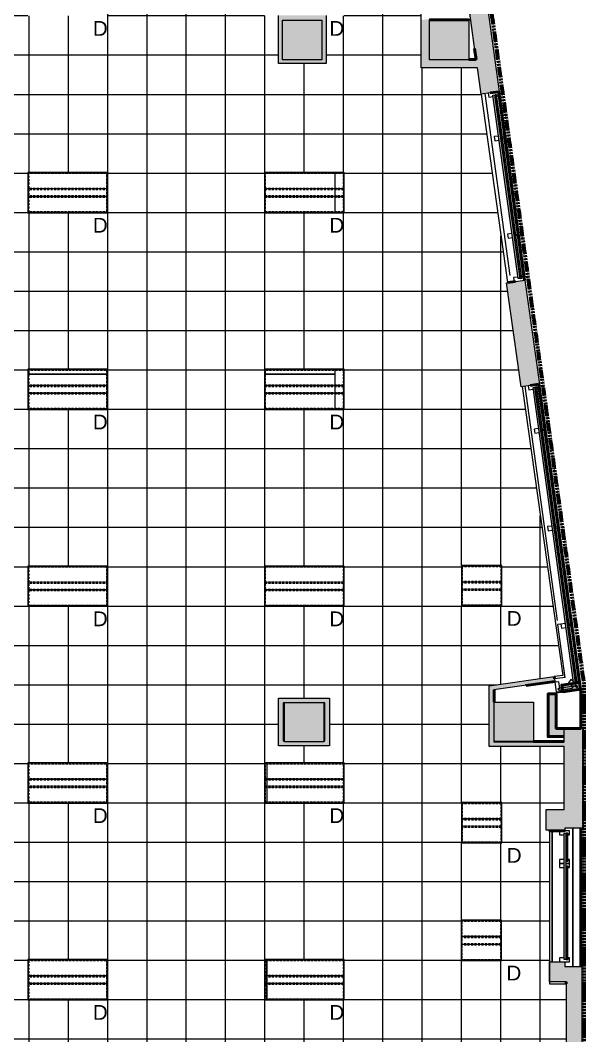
# Model space of a CAD drawing. Header units: inches. Extents: x 842 to 2180, y -10 to 1751.
# Drawn here: x 1836 to 2180, y 340 to 959 of the extents above; entities that cross this region are included whole.
import ezdxf

# ---------------------------------------------------------------- set-up
doc = ezdxf.new("R2010")
doc.units = ezdxf.units.IN
doc.header["$MEASUREMENT"] = 0
doc.linetypes.add('Demolished', pattern=[0.1875, 0.125, -0.0625])
doc.linetypes.add('IMPORT-Orbis_BB$0$TI_Grid_E957150$0$PROPERTY _2_', pattern=[1.546875, 1.3125, -0.046875, 0.046875, -0.046875, 0.046875, -0.046875])
for name, color, linetype, lineweight in [('A-CLNG', 13, 'Demolished', 9), ('A-CLNG-PATT', 13, 'Demolished', 9), ('A-GLAZ-CURT', 52, 'Continuous', 13), ('A-WALL-PATT', 111, 'Continuous', 13), ('E-LITE-EQPM', 33, 'Demolished', 9), ('E-LITE-EQPM-IDEN', 33, 'Continuous', 9), ('I-WALL', 2, 'Continuous', 13), ('Orbis - Background_dwg', 8, 'Continuous', 9), ('Orbis_BB$0$A-Flor-Spcl', 7, 'Continuous', 9), ('Orbis_BB$0$A-Glaz-Assm', 250, 'Continuous', 20), ('Orbis_BB$0$A-Glaz-Assm-Blow', 10, 'Continuous', 13), ('Orbis_BB$0$A-Glaz-Assm-Glaz', 250, 'Continuous', 20), ('Orbis_BB$0$A-Wall-Exst', 7, 'Continuous', 9), ('Orbis_BB$0$TI_ARCH-02_E957150$0$A-Wall-Blow', 130, 'Continuous', 30), ('Orbis_BB$0$TI_Grid_E957150$0$C-Prop', 170, 'IMPORT-Orbis_BB$0$TI_Grid_E957150$0$PROPERTY _2_', 70), ('Orbis_BB$0$TI_Grid_E957150$0$S-02-COLS-CONC', 50, 'Continuous', 50), ('Orbis_BB$0$TI_Grid_E957150$0$S-02-COLS-CONC-PATT', 250, 'Continuous', 20), ('Orbis_BB$0$TI_Grid_E957150$0$S-03-COLS-CONC-PATT', 250, 'Continuous', 20), ('Orbis_BB$0$TI_Grid_E957150$0$S-04-COLS-CONC', 50, 'Continuous', 50), ('Orbis_BB$0$TI_Grid_E957150$0$S-04-COLS-CONC-PATT', 250, 'Continuous', 20), ('Orbis_BB$0$TI_Grid_E957150$0$S-05-COLS-CONC', 50, 'Continuous', 50), ('Orbis_BB$0$TI_Grid_E957150$0$S-05-COLS-CONC-PATT', 250, 'Continuous', 20), ('Orbis_BB$0$TI_Grid_E957150$0$S-06-COLS-CONC', 50, 'Continuous', 50), ('Orbis_BB$0$TI_Grid_E957150$0$S-06-COLS-CONC-PATT', 250, 'Continuous', 20), ('Orbis_BB$0$TI_Grid_E957150$0$S-07-COLS-CONC', 50, 'Continuous', 50), ('Orbis_BB$0$TI_Grid_E957150$0$S-07-COLS-CONC-PATT', 250, 'Continuous', 20), ('Orbis_BB$0$TI_Grid_E957150$0$S-08-COLS-CONC', 50, 'Continuous', 50), ('Orbis_BB$0$TI_Grid_E957150$0$S-08-COLS-CONC-PATT', 250, 'Continuous', 20), ('Orbis_BB$0$TI_Grid_E957150$0$S-09-COLS-CONC', 50, 'Continuous', 50), ('Orbis_BB$0$TI_Grid_E957150$0$S-09-COLS-CONC-PATT', 250, 'Continuous', 20), ('Orbis_BB$0$TI_Grid_E957150$0$S-11-COLS-CONC', 50, 'Continuous', 50), ('Orbis_BB$0$TI_Grid_E957150$0$S-11-COLS-CONC-PATT', 250, 'Continuous', 20), ('Orbis_BB$0$TI_Grid_E957150$0$S-12-COLS-CONC', 50, 'Continuous', 50), ('Orbis_BB$0$TI_Grid_E957150$0$S-12-COLS-CONC-PATT', 250, 'Continuous', 20), ('Orbis_BB$0$TI_Grid_E957150$0$S-P1-COLS-CONC', 50, 'Continuous', 50), ('Orbis_BB$0$TI_Grid_E957150$0$S-P1-COLS-CONC-PATT', 250, 'Continuous', 20), ('Orbis_BB$0$TI_Grid_E957150$0$S-P2-WALL-CONC', 50, 'Continuous', 50), ('Orbis_BB$0$TI_Grid_E957150$0$S-P4-COLS-CONC', 50, 'Continuous', 50), ('Orbis_BB$0$TI_Grid_E957150$0$S-P4-COLS-CONC-PATT', 250, 'Continuous', 20), ('Orbis_Furn$0$A-Furn', 7, 'Continuous', 9), ('S-COLS', 52, 'Continuous', 13)]:
    doc.layers.add(name, color=color, linetype=linetype, lineweight=lineweight)
doc.styles.add('Arial', font='arial.ttf', dxfattribs={"height": 9})

# ---------------------------------------------------------------- blocks, each defined once
blk = doc.blocks.new('Concrete-Rectangular-Column - 24 x 24-6914337-Level XX  RCP DEMO')
at = {"layer": 'S-COLS', "lineweight": 9}
blk.add_hatch(color=7, dxfattribs=at).paths.add_polyline_path([(-12, -12), (12, -12), (12, 12), (-12, 12)], flags=0)
at = {"layer": 'S-COLS', "color": 8, "lineweight": 20}
for p, q in [((-12, 12), (12, 12)), ((-12, -12), (-12, 12)), ((12, 12), (12, -12)), ((12, -12), (-12, -12))]:
    blk.add_line(p, q, dxfattribs=at)
blk = doc.blocks.new('System Panel - Glazed-7329273-Level XX  RCP DEMO')
at = {"layer": 'A-GLAZ-CURT', "lineweight": 9}
blk.add_hatch(color=7, dxfattribs=at).paths.add_polyline_path([(56.5, -1.75), (56.5, -0.75), (-56.5, -0.75), (-56.5, -1.75), (16.64, -1.75)], flags=0)
at = {"layer": 'A-GLAZ-CURT', "color": 8, "lineweight": 20}
for p, q in [((-56.5, -1.75), (-56.5, -0.75)), ((-56.5, -0.75), (56.5, -0.75)), ((56.5, -1.75), (-56.5, -1.75)), ((56.5, -0.75), (56.5, -1.75))]:
    blk.add_line(p, q, dxfattribs=at)
blk = doc.blocks.new('System Panel - Glazed-7329274-Level XX  RCP DEMO')
at = {"layer": 'A-GLAZ-CURT', "lineweight": 9}
blk.add_hatch(color=7, dxfattribs=at).paths.add_polyline_path([(90.81, -1.75), (90.81, -0.75), (-90.81, -0.75), (-90.81, -1.75), (57.1, -1.75)], flags=0)
at = {"layer": 'A-GLAZ-CURT', "color": 8, "lineweight": 20}
for p, q in [((-90.81, -1.75), (-90.81, -0.75)), ((-90.81, -0.75), (90.81, -0.75)), ((90.81, -1.75), (-90.81, -1.75)), ((90.81, -0.75), (90.81, -1.75))]:
    blk.add_line(p, q, dxfattribs=at)
blk = doc.blocks.new('System Panel - Glazed-7329275-Level XX  RCP DEMO')
at = {"layer": 'A-GLAZ-CURT', "lineweight": 9}
blk.add_hatch(color=7, dxfattribs=at).paths.add_polyline_path([(38.5, -0.75), (-38.5, -0.75), (-38.5, -1.75), (38.5, -1.75)], flags=0)
at = {"layer": 'A-GLAZ-CURT', "color": 8, "lineweight": 20}
for p, q in [((-38.5, -1.75), (-38.5, -0.75)), ((-38.5, -0.75), (38.5, -0.75)), ((38.5, -1.75), (-38.5, -1.75)), ((38.5, -0.75), (38.5, -1.75))]:
    blk.add_line(p, q, dxfattribs=at)
blk = doc.blocks.new('L-Recessed-Axis-Plano - 2 X 4-4550867-Level XX  RCP DEMO')
at = {"layer": 'E-LITE-EQPM', "color": 7}
for p, q in [((23.91, 11.87), (-23.91, 11.87)), ((-23.91, 11.87), (-23.91, -11.88)), ((-23.87, -11.56), (-23.87, 11.56)), ((-23.87, 11.56), (23.88, 11.56)), ((23.88, 11.56), (23.88, -11.56)), ((23.91, -11.88), (23.91, 11.87)), ((-23.87, 2.74), (23.88, 2.74)), ((23.88, 2.51), (-23.87, 2.51)), ((-23.87, 2.3), (23.88, 2.3)), ((-23.87, 2.2), (23.88, 2.2)), ((-23.87, 1.83), (23.88, 1.83)), ((-23.87, -1.83), (23.88, -1.83)), ((-23.87, -2.2), (23.88, -2.2)), ((-23.87, -2.3), (23.88, -2.3)), ((-23.87, -2.51), (23.88, -2.51)), ((-23.87, -2.74), (23.88, -2.74)), ((-23.91, -11.88), (23.91, -11.88)), ((23.88, -11.56), (-23.87, -11.56))]:
    blk.add_line(p, q, dxfattribs=at)
blk = doc.blocks.new('L-Recessed-Axis-Plano - 2 X 2-V2-Level XX  RCP DEMO')
at = {"layer": 'E-LITE-EQPM', "color": 7}
for p, q in [((11.91, 11.87), (-11.91, 11.87)), ((-11.91, 11.87), (-11.91, -11.88)), ((-11.88, -11.56), (-11.88, 11.56)), ((-11.88, 11.56), (11.87, 11.56)), ((11.87, 11.56), (11.87, -11.56)), ((11.91, -11.88), (11.91, 11.87)), ((-11.88, 2.74), (11.87, 2.74)), ((11.87, 2.51), (-11.88, 2.51)), ((-11.88, 2.3), (11.87, 2.3)), ((-11.88, 2.2), (11.87, 2.2)), ((-11.88, 1.83), (11.87, 1.83)), ((-11.88, -1.83), (11.87, -1.83)), ((-11.88, -2.2), (11.87, -2.2)), ((-11.88, -2.3), (11.87, -2.3)), ((-11.88, -2.51), (11.87, -2.51)), ((-11.88, -2.74), (11.87, -2.74)), ((-11.91, -11.88), (11.91, -11.88)), ((11.87, -11.56), (-11.88, -11.56))]:
    blk.add_line(p, q, dxfattribs=at)
blk = doc.blocks.new('Orbis - Background_dwg__U32-7347713-Level XX  RCP DEMO')
at = {"layer": 'Orbis_BB$0$TI_Grid_E957150$0$S-12-COLS-CONC-PATT', "lineweight": 50}
blk.add_hatch(color=50, dxfattribs=at).paths.add_polyline_path([(12794.27, 1764.71), (12818.16, 1764.71), (12818.16, 1764.91), (12794.27, 1764.89)], flags=0)
at = {"layer": 'Orbis_BB$0$TI_Grid_E957150$0$S-12-COLS-CONC', "flags": 128}
blk.add_lwpolyline([(12794.27, 1764.91), (12818.16, 1764.91), (12818.16, 1764.71)], dxfattribs=at)
blk = doc.blocks.new('Orbis - Background_dwg__U47-7347728-Level XX  RCP DEMO')
at = {"layer": 'Orbis_BB$0$TI_Grid_E957150$0$S-12-COLS-CONC-PATT', "lineweight": 50}
blk.add_hatch(color=50, dxfattribs=at).paths.add_polyline_path([(12704.97, 1325.28), (12705.76, 1325.28), (12705.76, 1348.47), (12704.97, 1348.47), (12704.97, 1338.9)], flags=0)
blk = doc.blocks.new('Orbis - Background_dwg_Orbis_BB-7347761-Level XX  RCP DEMO')
at = {"layer": 'Orbis_BB$0$A-Wall-Exst'}
h = blk.add_hatch(color=256, dxfattribs=at)
h.paths.add_polyline_path([(12822.75, 1740.71), (12822.78, 1740.71), (12822.75, 1740.75)], flags=0)
h.paths.add_polyline_path([(12801.21, 1897.99), (12801.3, 1898), (12797.38, 1925.91), (12799.29, 1911.94)], flags=0)
h.paths.add_polyline_path([(12787.64, 2077.81), (12787.68, 2077.81), (12768.66, 2216.41), (12711.66, 2216.41), (12711.66, 2215.91), (12768.73, 2215.91), (12787.59, 2078.19)], flags=0)
h.paths.add_polyline_path([(12354, 2096.91), (12372.66, 2096.91), (12372.66, 2097.29), (12337.6, 2097.29), (12337.6, 2096.91), (12347.7, 2096.91)], flags=0)
h.paths.add_polyline_path([(12371.86, 2102.54), (12372.66, 2102.54), (12372.66, 2128.91), (12356.66, 2128.91), (12356.66, 2188.41), (12356.54, 2188.41), (12356.54, 2127.21), (12371.6, 2127.21), (12371.6, 2103.21), (12368.66, 2103.21), (12368.66, 2102.54), (12371.6, 2102.54)], flags=0)
h.paths.add_polyline_path([(12352.66, 2127.21), (12352.79, 2127.21), (12352.79, 2191.85), (12352.66, 2191.85), (12352.66, 2169.47)], flags=0)
h.paths.add_polyline_path([(12001.74, 2189.41), (12001.74, 2189.41), (12001.66, 2189.41)], flags=0)
h.paths.add_polyline_path([(12376.58, 2192.16), (12380.79, 2192.16), (12380.79, 2204.66), (12380.66, 2204.66), (12380.66, 2192.41), (12368.66, 2192.41), (12368.66, 2192.16), (12372.83, 2192.16)], flags=0)
h.paths.add_polyline_path([(12687.66, 2193.29), (12687.66, 2193.41), (12663.66, 2193.41), (12663.66, 2204.66), (12663.54, 2204.66), (12663.54, 2193.29), (12666.66, 2193.29)], flags=0)
h.paths.add_polyline_path([(12711.79, 2193.29), (12711.79, 2204.66), (12711.66, 2204.64), (12711.66, 2193.29)], flags=0)
h.paths.add_polyline_path([(11972.54, 2193.29), (11984.66, 2193.29), (11984.66, 2193.41), (11972.66, 2193.41), (11972.66, 2204.79), (11972.54, 2204.79), (11972.54, 2193.75)], flags=0)
h.paths.add_polyline_path([(11648.79, 2223.92), (11648.79, 2224.29), (11640.58, 2224.29), (11640.58, 2223.92)], flags=0)
h.paths.add_polyline_path([(11636.66, 2223.92), (11636.83, 2223.92), (11636.83, 2224.29), (11636.66, 2224.29)], flags=0)
h.paths.add_polyline_path([(11640.58, 2235.54), (11640.66, 2235.54), (11640.66, 2242.91), (11624.66, 2242.91), (11624.66, 2244.31), (11622.05, 2244.31), (11622.05, 2274.31), (11624.66, 2274.31), (11624.66, 2274.91), (11640.66, 2274.91), (11640.66, 2284.42), (11636.66, 2284.42), (11636.66, 2278.91), (11620.66, 2278.91), (11620.66, 2238.91), (11636.66, 2238.91), (11636.66, 2235.54), (11636.83, 2235.54), (11636.84, 2239.09), (11640.58, 2239.09)], flags=0)
h = blk.add_hatch(color=256, dxfattribs=at)
h.paths.add_polyline_path([(12876.54, 1270.54), (12876.66, 1270.54), (12876.66, 1270.83), (12867.66, 1270.83), (12867.66, 1270.54)], flags=0)
h.paths.add_polyline_path([(12833.66, 1324.84), (12876.54, 1324.84), (12876.54, 1324.91), (12833.66, 1324.91), (12833.66, 1356.45), (12833.58, 1356.44), (12833.59, 1324.84)], flags=0)
h.paths.add_polyline_path([(12866.66, 1327.91), (12876.54, 1327.91), (12876.54, 1332.83), (12886.66, 1332.83), (12886.66, 1332.91), (12871.66, 1332.91), (12871.66, 1353.98), (12866.66, 1353.98), (12866.66, 1338.9)], flags=0)
h.paths.add_polyline_path([(12875.54, 1355.32), (12886.44, 1356.81), (12885.88, 1360.89), (12874.98, 1359.4), (12875.05, 1358.94)], flags=0)
h.paths.add_polyline_path([(12852.98, 1359.17), (12870.71, 1361.62), (12870.7, 1361.66), (12857.45, 1359.8)], flags=0)
h = blk.add_hatch(color=256, dxfattribs=at)
h.paths.add_polyline_path([(12705.24, 1325.28), (12705.76, 1325.28), (12705.76, 1348.47), (12704.97, 1348.47), (12704.97, 1325.28)], flags=0)
h.paths.add_polyline_path([(12729.76, 1325.28), (12730.35, 1325.28), (12730.35, 1348.47), (12729.76, 1348.47), (12729.76, 1325.87)], flags=0)
h = blk.add_hatch(color=256, dxfattribs=at)
h.paths.add_polyline_path([(12831.79, 1027.91), (12851.41, 1027.91), (12851.41, 1028.04), (12831.79, 1028.04)], flags=0)
h.paths.add_polyline_path([(12852.41, 1027.91), (12853.66, 1027.91), (12853.66, 1028.04), (12852.41, 1028.04)], flags=0)
h.paths.add_polyline_path([(12835.54, 1031.79), (12846.54, 1031.79), (12846.54, 1031.91), (12835.66, 1031.91), (12835.66, 1098.91), (12835.54, 1098.91), (12835.54, 1031.79)], flags=0)
h.paths.add_polyline_path([(12886.66, 1075.91), (12886.66, 1087.97), (12853.79, 1087.97), (12853.79, 1087.91), (12868.66, 1087.91), (12868.66, 1075.91)], flags=0)
h.paths.add_polyline_path([(12853.79, 1092.85), (12877.89, 1092.85), (12877.89, 1092.91), (12846.66, 1092.91), (12846.66, 1092.85), (12846.94, 1092.85)], flags=0)
h.paths.add_polyline_path([(12877.75, 1177.28), (12877.89, 1177.28), (12877.89, 1178.41), (12877.66, 1178.41), (12877.66, 1177.28)], flags=0)
at = {"layer": 'Orbis_BB$0$TI_Grid_E957150$0$S-02-COLS-CONC-PATT', "lineweight": 9}
for points in [[(12794.27, 1764.71), (12818.16, 1764.71), (12818.16, 1764.91), (12794.27, 1764.89)], [(12704.97, 1325.28), (12705.76, 1325.28), (12705.76, 1348.47), (12704.97, 1348.47), (12704.97, 1338.9)]]:
    blk.add_hatch(color=7, dxfattribs=at).paths.add_polyline_path(points, flags=0)
at = {"layer": 'Orbis_BB$0$TI_Grid_E957150$0$S-03-COLS-CONC-PATT', "lineweight": 9}
for points in [[(12794.27, 1764.71), (12818.16, 1764.71), (12818.16, 1764.91), (12794.27, 1764.89)], [(12704.97, 1325.28), (12705.76, 1325.28), (12705.76, 1348.47), (12704.97, 1348.47), (12704.97, 1338.9)]]:
    blk.add_hatch(color=7, dxfattribs=at).paths.add_polyline_path(points, flags=0)
at = {"layer": 'Orbis_BB$0$TI_Grid_E957150$0$S-04-COLS-CONC-PATT', "lineweight": 9}
for points in [[(12794.27, 1764.71), (12818.16, 1764.71), (12818.16, 1764.91), (12794.27, 1764.89)], [(12704.97, 1325.28), (12705.76, 1325.28), (12705.76, 1348.47), (12704.97, 1348.47), (12704.97, 1338.9)]]:
    blk.add_hatch(color=7, dxfattribs=at).paths.add_polyline_path(points, flags=0)
at = {"layer": 'Orbis_BB$0$TI_Grid_E957150$0$S-05-COLS-CONC-PATT', "lineweight": 9}
for points in [[(12794.27, 1764.71), (12818.16, 1764.71), (12818.16, 1764.91), (12794.27, 1764.89)], [(12704.97, 1325.28), (12705.76, 1325.28), (12705.76, 1348.47), (12704.97, 1348.47), (12704.97, 1338.9)]]:
    blk.add_hatch(color=7, dxfattribs=at).paths.add_polyline_path(points, flags=0)
at = {"layer": 'Orbis_BB$0$TI_Grid_E957150$0$S-06-COLS-CONC-PATT', "lineweight": 9}
for points in [[(12794.27, 1764.71), (12818.16, 1764.71), (12818.16, 1764.91), (12794.27, 1764.89)], [(12704.97, 1325.28), (12705.76, 1325.28), (12705.76, 1348.47), (12704.97, 1348.47), (12704.97, 1338.9)]]:
    blk.add_hatch(color=7, dxfattribs=at).paths.add_polyline_path(points, flags=0)
at = {"layer": 'Orbis_BB$0$TI_Grid_E957150$0$S-07-COLS-CONC-PATT', "lineweight": 9}
for points in [[(12794.27, 1764.71), (12818.16, 1764.71), (12818.16, 1764.91), (12794.27, 1764.89)], [(12704.97, 1325.28), (12705.76, 1325.28), (12705.76, 1348.47), (12704.97, 1348.47), (12704.97, 1338.9)]]:
    blk.add_hatch(color=7, dxfattribs=at).paths.add_polyline_path(points, flags=0)
at = {"layer": 'Orbis_BB$0$TI_Grid_E957150$0$S-08-COLS-CONC-PATT', "lineweight": 9}
for points in [[(12794.27, 1764.71), (12818.16, 1764.71), (12818.16, 1764.91), (12794.27, 1764.89)], [(12704.97, 1325.28), (12705.76, 1325.28), (12705.76, 1348.47), (12704.97, 1348.47), (12704.97, 1338.9)]]:
    blk.add_hatch(color=7, dxfattribs=at).paths.add_polyline_path(points, flags=0)
at = {"layer": 'Orbis_BB$0$TI_Grid_E957150$0$S-09-COLS-CONC-PATT', "lineweight": 9}
for points in [[(12794.27, 1764.71), (12818.16, 1764.71), (12818.16, 1764.91), (12794.27, 1764.89)], [(12704.97, 1325.28), (12705.76, 1325.28), (12705.76, 1348.47), (12704.97, 1348.47), (12704.97, 1338.9)]]:
    blk.add_hatch(color=7, dxfattribs=at).paths.add_polyline_path(points, flags=0)
at = {"layer": 'Orbis_BB$0$TI_Grid_E957150$0$S-11-COLS-CONC-PATT', "lineweight": 9}
for points in [[(12794.27, 1764.71), (12818.16, 1764.71), (12818.16, 1764.91), (12794.27, 1764.89)], [(12704.97, 1325.28), (12705.76, 1325.28), (12705.76, 1348.47), (12704.97, 1348.47), (12704.97, 1338.9)]]:
    blk.add_hatch(color=7, dxfattribs=at).paths.add_polyline_path(points, flags=0)
at = {"layer": 'Orbis_BB$0$TI_Grid_E957150$0$S-P1-COLS-CONC-PATT', "lineweight": 9}
for points in [[(12794.27, 1764.71), (12818.16, 1764.71), (12818.16, 1764.91), (12794.27, 1764.89)], [(12704.97, 1325.28), (12705.76, 1325.28), (12705.76, 1348.47), (12704.97, 1348.47), (12704.97, 1338.9)]]:
    blk.add_hatch(color=7, dxfattribs=at).paths.add_polyline_path(points, flags=0)
at = {"layer": 'Orbis_BB$0$TI_Grid_E957150$0$S-P4-COLS-CONC-PATT', "lineweight": 9}
for points in [[(12794.27, 1764.71), (12818.16, 1764.71), (12818.16, 1764.91), (12794.27, 1764.89)], [(12794.27, 1764.71), (12818.16, 1764.71), (12818.16, 1764.91), (12794.27, 1764.89)], [(12704.97, 1325.28), (12705.76, 1325.28), (12705.76, 1348.47), (12704.97, 1348.47), (12704.97, 1338.9)]]:
    blk.add_hatch(color=7, dxfattribs=at).paths.add_polyline_path(points, flags=0)
at = {"layer": 'Orbis_BB$0$A-Flor-Spcl', "flags": 128}
blk.add_lwpolyline([(12730.35, 1332.16), (12730.16, 1332.16), (12730.16, 1341.66), (12730.35, 1341.66)], dxfattribs=at)
at = {"layer": 'Orbis_BB$0$A-Glaz-Assm'}
for p, q in [((12836.45, 1694.13), (12833.72, 1693.76)), ((12844.59, 1634.69), (12841.87, 1634.32)), ((12845.84, 1605.34), (12846.83, 1605.47)), ((12860.88, 1515.8), (12858.15, 1515.43)), ((12869.02, 1456.35), (12866.3, 1455.98)), ((12877.16, 1396.91), (12874.44, 1396.54)), ((12874.78, 1394.06), (12877.5, 1394.43)), ((12881.99, 1361.64), (12880.55, 1362.73)), ((12873.66, 1250.54), (12876.41, 1250.54)), ((12876.41, 1250.54), (12873.66, 1250.54))]:
    blk.add_line(p, q, dxfattribs=at)
at = {"layer": 'Orbis_BB$0$A-Glaz-Assm', "flags": 128}
for points in [[(12830.09, 1720.26), (12830.43, 1717.79), (12833.16, 1718.16)], [(12834.15, 1718.29), (12834.4, 1718.33), (12834.26, 1719.32), (12835.25, 1719.45), (12835.39, 1718.46), (12836.38, 1718.6), (12836.04, 1721.08), (12831.2, 1720.41)], [(12833.72, 1693.76), (12834.06, 1691.28), (12836.79, 1691.66)], [(12837.78, 1691.79), (12838.03, 1691.83), (12837.89, 1692.82), (12839.87, 1693.09), (12839.8, 1693.58), (12837.82, 1693.31), (12837.69, 1694.3), (12837.44, 1694.27)], [(12845.92, 1632.35), (12846.17, 1632.38), (12846.03, 1633.37), (12848.02, 1633.64), (12847.95, 1634.14), (12845.97, 1633.87), (12845.83, 1634.86), (12845.58, 1634.82)], [(12841.87, 1634.32), (12842.21, 1631.84), (12844.93, 1632.21)], [(12848.22, 1608.19), (12845.5, 1607.81), (12845.84, 1605.34)], [(12851.78, 1606.17), (12851.44, 1608.63), (12850.45, 1608.49), (12850.59, 1607.5), (12849.6, 1607.36), (12849.46, 1608.36), (12849.21, 1608.32)], [(12854.52, 1541.92), (12854.86, 1539.45), (12857.59, 1539.82)], [(12858.58, 1539.96), (12858.82, 1539.99), (12858.69, 1540.98), (12859.68, 1541.12), (12859.82, 1540.13), (12860.81, 1540.27), (12860.47, 1542.74), (12855.62, 1542.08)], [(12858.15, 1515.43), (12858.49, 1512.95), (12861.22, 1513.32)], [(12862.21, 1513.46), (12862.46, 1513.49), (12862.32, 1514.48), (12864.3, 1514.75), (12864.23, 1515.25), (12862.25, 1514.98), (12862.12, 1515.97), (12861.87, 1515.93)], [(12866.3, 1455.98), (12866.64, 1453.5), (12869.36, 1453.88)], [(12870.35, 1454.01), (12870.6, 1454.05), (12870.46, 1455.04), (12872.44, 1455.31), (12872.38, 1455.8), (12870.39, 1455.53), (12870.26, 1456.52), (12870.01, 1456.49)], [(12877.16, 1396.91), (12874.44, 1396.54), (12874.78, 1394.06)], [(12874.44, 1396.54), (12874.78, 1394.06), (12877.5, 1394.43)], [(12878.49, 1394.57), (12878.74, 1394.6), (12878.61, 1395.59), (12880.59, 1395.86), (12880.52, 1396.36), (12878.54, 1396.09), (12878.4, 1397.08), (12878.15, 1397.04)], [(12878.49, 1394.57), (12878.74, 1394.6), (12878.61, 1395.59), (12880.59, 1395.86), (12880.52, 1396.36), (12878.54, 1396.09), (12878.4, 1397.08), (12878.15, 1397.04)], [(12881.99, 1361.65), (12880.56, 1362.74), (12879.04, 1360.75)], [(12880.55, 1362.73), (12879.04, 1360.74), (12882.23, 1358.32), (12882.83, 1359.12), (12884.42, 1357.91), (12884.73, 1358.31), (12883.13, 1359.52), (12883.74, 1360.32), (12882.86, 1360.98)], [(12879.04, 1360.75), (12882.23, 1358.33), (12882.83, 1359.13), (12884.43, 1357.92), (12884.73, 1358.32), (12883.14, 1359.53), (12883.74, 1360.32), (12882.87, 1360.98)], [(12873.66, 1270.54), (12873.66, 1268.04), (12876.41, 1268.04)], [(12877.41, 1268.04), (12877.66, 1268.04), (12877.66, 1269.04), (12878.66, 1269.04), (12878.66, 1268.04), (12879.66, 1268.04), (12879.66, 1270.54), (12873.66, 1270.54)], [(12876.41, 1253.04), (12873.66, 1253.04), (12873.66, 1250.54), (12873.66, 1248.04), (12876.41, 1248.04)], [(12877.41, 1250.54), (12879.66, 1250.54), (12879.66, 1253.04), (12878.66, 1253.04), (12878.66, 1252.04), (12877.66, 1252.04), (12877.66, 1253.04), (12877.41, 1253.04)], [(12877.41, 1248.04), (12877.66, 1248.04), (12877.66, 1249.04), (12878.66, 1249.04), (12878.66, 1248.04), (12879.66, 1248.04), (12879.66, 1250.54), (12877.41, 1250.54)], [(12876.41, 1193.04), (12873.66, 1193.04), (12873.66, 1190.54)], [(12876.79, 1190.54), (12879.66, 1190.54), (12879.66, 1193.04), (12878.66, 1193.04), (12878.66, 1192.04), (12877.66, 1192.04), (12877.66, 1193.04), (12877.41, 1193.04)]]:
    blk.add_lwpolyline(points, dxfattribs=at)
blk.add_lwpolyline([(12870.78, 1361.1), (12871.59, 1355.16), (12874.07, 1355.5), (12873.94, 1356.49), (12872.94, 1356.35), (12872.81, 1357.34), (12873.8, 1357.48), (12873.26, 1361.44)], close=True, dxfattribs=at)
at = {"layer": 'Orbis_BB$0$A-Glaz-Assm-Blow'}
for p, q in [((12828.11, 1719.98), (12843.31, 1609.03)), ((12839.8, 1693.58), (12836.38, 1718.6)), ((12847.95, 1634.14), (12839.87, 1693.09)), ((12851.44, 1608.63), (12848.02, 1633.64)), ((12852.54, 1541.65), (12872.12, 1398.74)), ((12864.23, 1515.25), (12860.81, 1540.27)), ((12872.38, 1455.8), (12864.3, 1514.75)), ((12877.13, 1363.99), (12870.51, 1363.08)), ((12870.7, 1361.66), (12870.78, 1361.1)), ((12874.07, 1355.5), (12886.15, 1357.15))]:
    blk.add_line(p, q, dxfattribs=at)
at = {"layer": 'Orbis_BB$0$A-Glaz-Assm-Blow', "flags": 128}
for points in [[(12878.4, 1397.08), (12880.38, 1397.35), (12880.52, 1396.36), (12872.44, 1455.31)], [(12874.44, 1396.54), (12872.46, 1396.26), (12876.92, 1363.7)], [(12881.13, 1391.9), (12880.59, 1395.86), (12885.93, 1356.86)]]:
    blk.add_lwpolyline(points, dxfattribs=at)
at = {"layer": 'Orbis_BB$0$A-Glaz-Assm-Glaz', "flags": 128}
for points in [[(12834.26, 1719.32), (12837.82, 1693.31), (12838.81, 1693.45), (12835.25, 1719.45)], [(12837.89, 1692.82), (12845.97, 1633.87), (12846.96, 1634), (12838.88, 1692.95)], [(12846.03, 1633.37), (12849.6, 1607.36), (12850.59, 1607.5), (12847.02, 1633.51)], [(12858.69, 1540.98), (12862.25, 1514.98), (12863.24, 1515.11), (12859.68, 1541.12)], [(12862.32, 1514.48), (12870.39, 1455.53), (12871.39, 1455.67), (12863.31, 1514.62)], [(12870.46, 1455.04), (12878.54, 1396.09), (12879.53, 1396.22), (12871.45, 1455.17)], [(12878.61, 1395.59), (12883.34, 1361.05), (12884.33, 1361.18), (12879.6, 1395.73)], [(12881.42, 1358.52), (12872.81, 1357.34), (12872.94, 1356.35), (12881.55, 1357.53)], [(12877.66, 1269.04), (12877.66, 1252.04), (12878.66, 1252.04), (12878.66, 1269.04)], [(12877.66, 1249.04), (12877.66, 1192.04), (12878.66, 1192.04), (12878.66, 1249.04)]]:
    blk.add_lwpolyline(points, close=True, dxfattribs=at)
at = {"layer": 'Orbis_BB$0$A-Wall-Exst', "color": 50, "lineweight": 50}
for p, q in [((12821.81, 1747.57), (12822.75, 1740.71)), ((12822.75, 1740.91), (12818.27, 1740.91)), ((12831.2, 1720.41), (12836.53, 1721.14)), ((12846.83, 1605.47), (12841.88, 1604.79)), ((12855.62, 1542.08), (12860.96, 1542.81)), ((12870.51, 1363.08), (12870.31, 1364.51)), ((12833.66, 1348.91), (12833.66, 1356.46)), ((12876.54, 1324.91), (12857.66, 1324.91)), ((12877.66, 1178.41), (12877.66, 1177.28))]:
    blk.add_line(p, q, dxfattribs=at)
at = {"layer": 'Orbis_BB$0$A-Wall-Exst', "color": 50, "lineweight": 50, "flags": 128}
for points in [[(12852.98, 1359.17), (12870.71, 1361.6), (12870.7, 1361.66)], [(12871.66, 1353.98), (12866.66, 1353.98), (12866.66, 1327.91), (12876.54, 1327.91)], [(12886.66, 1332.83), (12886.66, 1332.91), (12871.66, 1332.91), (12871.66, 1353.98)], [(12867.66, 1270.83), (12867.66, 1270.54), (12876.66, 1270.54), (12876.66, 1270.83)]]:
    blk.add_lwpolyline(points, dxfattribs=at)
blk.add_lwpolyline([(12886.44, 1356.81), (12885.88, 1360.89), (12874.98, 1359.4), (12875.54, 1355.32)], close=True, dxfattribs=at)
at = {"layer": 'Orbis_BB$0$TI_ARCH-02_E957150$0$A-Wall-Blow'}
for p, q in [((12852.27, 1606.24), (12836.53, 1721.16)), ((12869.16, 1270.54), (12869.16, 1190.54)), ((12881.66, 1187.66), (12881.66, 1272.2)), ((12886.66, 1272.2), (12886.66, 1187.66))]:
    blk.add_line(p, q, dxfattribs=at)
at = {"layer": 'Orbis_BB$0$TI_ARCH-02_E957150$0$A-Wall-Blow', "flags": 128}
blk.add_lwpolyline([(12886.66, 1332.83), (12886.66, 1332.91), (12871.66, 1332.91), (12871.66, 1354.66), (12886.46, 1356.69), (12860.96, 1542.83)], dxfattribs=at)
at = {"layer": 'Orbis_BB$0$TI_Grid_E957150$0$C-Prop', "flags": 128}
blk.add_lwpolyline([(12850.26, 2047.16), (12794.32, 2047.16), (12793.88, 2046.62), (12888.38, 1360.4), (12888.38, 796.17), (11550.5, 796.17)], dxfattribs=at)
at = {"layer": 'Orbis_BB$0$TI_Grid_E957150$0$S-02-COLS-CONC'}
blk.add_line((12818.16, 1764.71), (12818.16, 1764.91), dxfattribs=at)
at = {"layer": 'Orbis_BB$0$TI_Grid_E957150$0$S-04-COLS-CONC'}
blk.add_line((12818.16, 1764.71), (12818.16, 1764.91), dxfattribs=at)
at = {"layer": 'Orbis_BB$0$TI_Grid_E957150$0$S-05-COLS-CONC', "flags": 128}
blk.add_lwpolyline([(12794.27, 1764.91), (12818.16, 1764.91), (12818.16, 1764.71)], dxfattribs=at)
at = {"layer": 'Orbis_BB$0$TI_Grid_E957150$0$S-06-COLS-CONC'}
blk.add_line((12818.16, 1764.71), (12818.16, 1764.91), dxfattribs=at)
at = {"layer": 'Orbis_BB$0$TI_Grid_E957150$0$S-07-COLS-CONC', "flags": 128}
blk.add_lwpolyline([(12794.27, 1764.91), (12818.16, 1764.91), (12818.16, 1764.71)], dxfattribs=at)
at = {"layer": 'Orbis_BB$0$TI_Grid_E957150$0$S-08-COLS-CONC'}
blk.add_line((12818.16, 1764.71), (12818.16, 1764.91), dxfattribs=at)
at = {"layer": 'Orbis_BB$0$TI_Grid_E957150$0$S-09-COLS-CONC', "flags": 128}
blk.add_lwpolyline([(12794.27, 1764.91), (12818.16, 1764.91), (12818.16, 1764.71)], dxfattribs=at)
at = {"layer": 'Orbis_BB$0$TI_Grid_E957150$0$S-11-COLS-CONC', "flags": 128}
blk.add_lwpolyline([(12794.27, 1764.91), (12818.16, 1764.91), (12818.16, 1764.71)], dxfattribs=at)
at = {"layer": 'Orbis_BB$0$TI_Grid_E957150$0$S-P1-COLS-CONC'}
blk.add_line((12818.16, 1764.71), (12818.16, 1764.91), dxfattribs=at)
at = {"layer": 'Orbis_BB$0$TI_Grid_E957150$0$S-P2-WALL-CONC'}
for p, q in [((12836.53, 1721.16), (12852.27, 1606.24)), ((12886.66, 1272.2), (12886.66, 1187.66))]:
    blk.add_line(p, q, dxfattribs=at)
at = {"layer": 'Orbis_BB$0$TI_Grid_E957150$0$S-P2-WALL-CONC', "flags": 128}
blk.add_lwpolyline([(12860.96, 1542.83), (12886.66, 1355.2), (12886.66, 1332.83)], dxfattribs=at)
at = {"layer": 'Orbis_BB$0$TI_Grid_E957150$0$S-P4-COLS-CONC'}
blk.add_line((12818.16, 1764.71), (12818.16, 1764.91), dxfattribs=at)
for name in ['Orbis - Background_dwg__U32-7347713-Level XX  RCP DEMO', 'Orbis - Background_dwg__U47-7347728-Level XX  RCP DEMO']:
    blk.add_blockref(name, (0, 0))
blk = doc.blocks.new('Orbis - Background_dwg-7329766-Level XX  RCP DEMO')
at = {"layer": 'Orbis_Furn$0$A-Furn'}
for p, q in [((2028.3, 866.01), (2028.3, 865.6)), ((2028.3, 865.29), (2028.3, 856.46)), ((2028.3, 855.55), (2028.3, 851.9)), ((2028.3, 850.99), (2028.3, 842.16)), ((2028.3, 841.85), (2028.3, 841.45)), ((1841.34, 742.97), (1840.93, 742.97)), ((1840.93, 742.97), (1841.34, 742.97)), ((1889.12, 742.97), (1841.37, 742.97)), ((1841.37, 742.97), (1889.12, 742.97)), ((1889.56, 742.97), (1889.15, 742.97)), ((1889.15, 742.97), (1889.56, 742.97)), ((1985.25, 742.97), (1985.65, 742.97)), ((1985.65, 742.97), (1985.25, 742.97)), ((2028.3, 746.01), (2028.3, 745.6)), ((2028.3, 735.55), (2028.3, 731.9)), ((2028.3, 730.99), (2028.3, 722.16)), ((2028.3, 721.85), (2028.3, 721.45)), ((1986.71, 506.01), (1986.71, 505.59)), ((1986.71, 506.01), (1986.71, 505.59)), ((1986.71, 505.28), (1986.71, 496.46)), ((1986.71, 505.28), (1986.71, 496.46)), ((1986.71, 495.55), (1986.71, 491.9)), ((1986.71, 495.55), (1986.71, 491.9)), ((1986.71, 490.99), (1986.71, 482.16)), ((1986.71, 490.99), (1986.71, 482.16)), ((1986.71, 481.86), (1986.71, 481.45)), ((1986.71, 481.86), (1986.71, 481.45)), ((1986.71, 385.59), (1986.71, 386.01)), ((1986.71, 386.01), (1986.71, 385.59)), ((1986.71, 376.46), (1986.71, 385.29)), ((1986.71, 385.29), (1986.71, 376.46)), ((1986.71, 371.9), (1986.71, 375.55)), ((1986.71, 375.55), (1986.71, 371.9)), ((1986.71, 362.16), (1986.71, 370.99)), ((1986.71, 370.99), (1986.71, 362.16)), ((1986.71, 361.45), (1986.71, 361.86)), ((1986.71, 361.86), (1986.71, 361.45))]:
    blk.add_line(p, q, dxfattribs=at)
at = {"layer": 'Orbis_Furn$0$A-Furn', "flags": 128}
for points in [[(2028.3, 745.29), (2028.3, 742.97), (1985.68, 742.97)], [(1985.68, 742.97), (2028.3, 742.97), (2028.3, 736.46)]]:
    blk.add_lwpolyline(points, dxfattribs=at)
blk.add_blockref('Orbis - Background_dwg_Orbis_BB-7347761-Level XX  RCP DEMO', (-10708.29, -805.94))

msp = doc.modelspace()

# ---------------------------------------------------------------- hatches: boundary and pattern name
at = {"layer": 'A-CLNG-PATT', "linetype": 'Continuous', "lineweight": 13}
h = msp.add_hatch(dxfattribs=at)
h.set_pattern_fill('FP2_17', color=256, style=0, pattern_type=2)
h.set_pattern_definition([(90, (1985.56, 721.602), (24, -1e-15), []), (0, (1985.56, 721.602), (0, -24), [])])
h.paths.add_polyline_path([(1877.56, 174.34), (1891.2, 174.34), (1891.2, 230.59), (1889.95, 230.59), (1889.95, 234.59), (2015.75, 234.59), (2015.75, 235.34), (2055, 235.34), (2055, 234.59), (2123.49, 234.59), (2123.49, 320.41), (2169.6, 320.41), (2169.6, 371.34), (2159.2, 371.34), (2159.2, 464.89), (2157.25, 464.89), (2157.25, 477.52), (2168.25, 477.52), (2168.25, 516.03), (2122.41, 516.03), (2122.41, 553), (2167.25, 559.31), (2142.49, 735.46), (2141.87, 735.37), (2132.97, 798.75), (2133.59, 798.84), (2115.19, 929.77), (2080.87, 929.78), (2080.87, 934.77), (2080.98, 934.77), (2080.98, 964), (2109.8, 968.08), (2108.54, 977.09), (2108.61, 977.1), (2067.76, 1273.6), (1910, 1273.6), (1910, 1272.85), (1870.75, 1272.85), (1870.75, 1273.6), (1857, 1273.6), (1857, 1272.85), (1817.75, 1272.85), (1817.75, 1273.6), (1776.42, 1273.6), (1776.42, 1008.45), (1777.17, 1008.45), (1777.17, 1006.82), (1802.62, 981.37), (1801.65, 980.4), (1777.17, 1004.88), (1777.17, 969.2), (1776.42, 969.2), (1776.42, 941.54), (1777.17, 941.54), (1777.17, 902.29), (1776.42, 902.29), (1776.42, 897.36), (1776.62, 897.36), (1776.62, 892.48), (1776.42, 892.48), (1776.42, 593.98), (1830.81, 593.98), (1830.81, 584.1), (1831.56, 584.1), (1831.56, 544.85), (1830.81, 544.85), (1830.81, 279.1), (1831.56, 279.1), (1831.56, 239.85), (1830.81, 239.85), (1830.81, 224.6), (1831.56, 224.6), (1831.56, 185.35), (1830.81, 185.35), (1830.81, 174.34), (1838.31, 174.34), (1838.31, 175.09), (1877.56, 175.09)], flags=0)
h.paths.add_polyline_path([(1853.56, 202.6), (1852.78, 202.7), (1852.06, 203), (1851.44, 203.48), (1850.96, 204.1), (1850.66, 204.83), (1850.56, 205.6), (1850.66, 206.38), (1850.96, 207.1), (1851.44, 207.72), (1852.06, 208.2), (1852.78, 208.5), (1853.56, 208.6), (1854.34, 208.5), (1855.06, 208.2), (1855.68, 207.72), (1856.16, 207.1), (1856.46, 206.38), (1856.56, 205.6), (1856.46, 204.83), (1856.16, 204.1), (1855.68, 203.48), (1855.06, 203), (1854.34, 202.7)], flags=0)
h.paths.add_polyline_path([(1889.39, 265.45), (1864.76, 265.45), (1864.76, 290.01), (1889.39, 290.01)], flags=0)
h.paths.add_polyline_path([(1984.03, 265.45), (1961.15, 265.45), (1961.15, 290.01), (1985.78, 290.01), (1985.78, 265.45)], flags=0)
h.paths.add_polyline_path([(2081.78, 265.45), (2057.15, 265.45), (2057.15, 290.01), (2081.78, 290.01)], flags=0)
h.paths.add_polyline_path([(2020.19, 281.09), (1993.69, 281.09), (1993.69, 319.97), (2023.07, 319.97), (2023.07, 281.09)], flags=0)
h.paths.add_polyline_path([(2020.19, 283.97), (2020.19, 285.97), (1996.57, 285.97), (1996.57, 283.97)], flags=0)
h.paths.add_polyline_path([(2020.19, 315.97), (2020.19, 317.09), (1996.57, 317.09), (1996.57, 315.97), (2019.07, 315.97)], flags=0)
h.paths.add_polyline_path([(1840.93, 361.45), (1840.93, 386.01), (1889.56, 386.01), (1889.56, 361.45), (1857.16, 361.45)], flags=0)
h.paths.add_polyline_path([(1985.25, 361.45), (1985.25, 386.01), (2033.87, 386.01), (2033.87, 361.45), (1993.69, 361.45)], flags=0)
h.paths.add_polyline_path([(2105.34, 385.45), (2105.34, 410.01), (2129.97, 410.01), (2129.97, 385.45), (2110.89, 385.45)], flags=0)
h.paths.add_polyline_path([(2130.16, 457.2), (2105.53, 457.2), (2105.53, 481.76), (2130.16, 481.76), (2130.16, 477.59)], flags=0)
h.paths.add_polyline_path([(1857.16, 481.45), (1840.93, 481.45), (1840.93, 506.01), (1889.56, 506.01), (1889.56, 481.45)], flags=0)
h.paths.add_polyline_path([(1985.25, 481.45), (1985.25, 506.01), (2033.87, 506.01), (2033.87, 481.45), (2026.31, 481.45)], flags=0)
h.paths.add_polyline_path([(2024.93, 516.47), (1993.81, 516.47), (1993.81, 545.41), (2024.93, 545.41), (2024.93, 519.35)], flags=0)
h.paths.add_polyline_path([(1889.56, 601.45), (1840.93, 601.45), (1840.93, 626.01), (1889.56, 626.01)], flags=0)
h.paths.add_polyline_path([(2026.31, 601.45), (1985.25, 601.45), (1985.25, 626.01), (2033.87, 626.01), (2033.87, 601.45)], flags=0)
h.paths.add_polyline_path([(2105.53, 601.69), (2105.53, 626.25), (2130.16, 626.25), (2130.16, 601.69), (2110.89, 601.69)], flags=0)
h.paths.add_polyline_path([(1857.16, 721.45), (1840.93, 721.45), (1840.93, 746.01), (1889.56, 746.01), (1889.56, 721.45)], flags=0)
h.paths.add_polyline_path([(2026.31, 721.45), (1985.25, 721.45), (1985.25, 746.01), (2033.87, 746.01), (2033.87, 721.45)], flags=0)
h.paths.add_polyline_path([(1857.16, 841.45), (1840.93, 841.45), (1840.93, 866.01), (1889.56, 866.01), (1889.56, 841.45)], flags=0)
h.paths.add_polyline_path([(1985.25, 841.45), (1985.25, 866.01), (2033.87, 866.01), (2033.87, 841.45), (2026.31, 841.45)], flags=0)
h.paths.add_polyline_path([(2019.88, 932.47), (1993.87, 932.47), (1993.87, 961.45), (1985.25, 961.45), (1985.25, 986.01), (1985.45, 986.01), (1985.45, 1008.38), (2033.66, 1008.38), (2033.66, 986.01), (2033.87, 986.01), (2033.87, 961.45), (2022.88, 961.45), (2022.88, 932.47)], flags=0)
h.paths.add_polyline_path([(1840.93, 961.45), (1840.93, 986.01), (1865.45, 986.01), (1865.45, 1008.38), (1913.66, 1008.38), (1913.66, 984.17), (1889.56, 984.17), (1889.56, 961.45), (1857.16, 961.45)], flags=0)
h.paths.add_polyline_path([(1913.66, 1057.62), (1865.45, 1057.62), (1865.45, 1081.45), (1840.93, 1081.45), (1840.93, 1106.01), (1889.56, 1106.01), (1889.56, 1081.83), (1913.66, 1081.83)], flags=0)
h.paths.add_polyline_path([(2026.31, 1057.62), (1985.45, 1057.62), (1985.45, 1081.45), (1985.25, 1081.45), (1985.25, 1106.01), (2033.87, 1106.01), (2033.87, 1081.45), (2033.66, 1081.45), (2033.66, 1057.62)], flags=0)
h.paths.add_polyline_path([(2033.66, 1129.62), (1985.45, 1129.62), (1985.45, 1153.83), (2033.66, 1153.83)], flags=0)
h.paths.add_polyline_path([(1865.45, 1129.62), (1865.45, 1153.83), (1913.66, 1153.83), (1913.66, 1129.62)], flags=0)
h.paths.add_polyline_path([(1840.93, 1201.45), (1840.93, 1226.01), (1889.56, 1226.01), (1889.56, 1201.45), (1857.16, 1201.45)], flags=0)
h.paths.add_polyline_path([(1985.25, 1201.45), (1985.25, 1226.01), (2033.87, 1226.01), (2033.87, 1201.45), (2026.31, 1201.45)], flags=0)
h.paths.add_polyline_path([(1865.45, 1226.37), (1865.45, 1250.58), (1913.66, 1250.58), (1913.66, 1226.37)], flags=0)
h.paths.add_polyline_path([(1985.45, 1226.37), (1985.45, 1250.58), (2033.66, 1250.58), (2033.66, 1226.37), (2026.31, 1226.37)], flags=0)
at = {"layer": 'A-WALL-PATT', "lineweight": 9}
for points in [[(2117.44, 913.71), (2128.58, 915.28), (2119.68, 978.65), (2108.54, 977.09), (2115.19, 929.77)], [(2019.88, 958.77), (2022.88, 958.77), (2022.88, 961.77), (1993.87, 961.77), (1993.87, 958.77), (1996.87, 958.77)], [(1996.25, 935.47), (1996.25, 958.77), (1993.87, 958.77), (1993.87, 935.47)], [(2022.88, 935.47), (2022.88, 958.77), (2020.25, 958.77), (2020.25, 935.47)], [(2085.98, 934.77), (2085.98, 959.65), (2080.98, 958.95), (2080.98, 934.77)], [(2022.88, 932.47), (2022.88, 935.47), (2020.25, 935.47), (2020.25, 934.77), (1996.25, 934.77), (1996.25, 935.47), (1993.87, 935.47), (1993.87, 932.47), (2020.25, 932.47)], [(2110.89, 929.77), (2115.19, 929.77), (2114.48, 934.77), (2080.87, 934.77), (2080.87, 929.77), (2109.98, 929.77)], [(2141.87, 735.37), (2153.01, 736.94), (2144.11, 800.32), (2132.97, 798.75), (2139.19, 754.45)], [(2122.41, 550.1), (2162.42, 555.72), (2162.02, 558.57), (2122.41, 553)], [(2024.93, 542.54), (2024.93, 545.41), (1993.81, 545.41), (1993.81, 542.54), (1997.47, 542.54), (1997.47, 542.86), (2021.47, 542.86), (2021.47, 542.54), (2022.06, 542.54)], [(2122.41, 516.03), (2125.28, 516.03), (2125.28, 550.5), (2122.41, 550.1), (2122.41, 532.96)], [(1996.68, 519.35), (1996.68, 542.54), (1993.81, 542.54), (1993.81, 519.35)], [(2022.06, 516.47), (2024.93, 516.47), (2024.93, 542.54), (2022.06, 542.54), (2022.06, 519.35)], [(2179.5, 477.52), (2179.5, 526.89), (2168.25, 526.89), (2168.25, 477.52)], [(1997.47, 516.47), (2022.06, 516.47), (2022.06, 519.35), (2021.47, 519.35), (2021.47, 518.86), (1997.47, 518.86), (1997.47, 519.35), (1993.81, 519.35), (1993.81, 516.47)], [(2168.25, 516.03), (2168.25, 518.91), (2125.28, 518.91), (2125.28, 516.03)], [(2179.5, 466.27), (2179.5, 477.52), (2157.25, 477.52), (2157.25, 466.27), (2168.5, 466.27)], [(2168.5, 464.89), (2168.5, 466.27), (2157.25, 466.27), (2157.25, 464.89)], [(2159.25, 372.48), (2168.5, 372.48), (2168.5, 384.6), (2159.25, 384.6)], [(2169.6, 372.48), (2178.85, 372.48), (2178.85, 381.73), (2168.5, 381.73), (2168.5, 372.48)], [(2169.6, 286.91), (2178.85, 286.91), (2178.85, 372.48), (2169.6, 372.48), (2169.6, 311.48)]]:
    msp.add_hatch(color=7, dxfattribs=at).paths.add_polyline_path(points, flags=0)

# ---------------------------------------------------------------- linework, layer by layer
at = {"layer": 'A-CLNG', "linetype": 'Continuous', "lineweight": 13}
for p, q in [((2117.44, 913.71), (2133.59, 798.84)), ((1889.56, 866.01), (1840.93, 866.01)), ((1840.93, 866.01), (1840.93, 841.45)), ((1889.56, 841.45), (1889.56, 866.01)), ((2033.87, 866.01), (1985.25, 866.01)), ((1985.25, 866.01), (1985.25, 841.45)), ((2033.87, 841.45), (2033.87, 866.01)), ((1840.93, 841.45), (1889.56, 841.45)), ((1985.25, 841.45), (2033.87, 841.45)), ((1889.56, 746.01), (1840.93, 746.01)), ((1840.93, 746.01), (1840.93, 721.45)), ((1889.56, 721.45), (1889.56, 746.01)), ((2033.87, 746.01), (1985.25, 746.01)), ((1985.25, 746.01), (1985.25, 721.45)), ((2033.87, 721.45), (2033.87, 746.01)), ((2142.49, 735.46), (2167.25, 559.31)), ((1840.93, 721.45), (1889.56, 721.45)), ((1985.25, 721.45), (2033.87, 721.45)), ((1889.56, 626.01), (1840.93, 626.01)), ((1840.93, 626.01), (1840.93, 601.45)), ((1889.56, 601.45), (1889.56, 626.01)), ((2033.87, 626.01), (1985.25, 626.01)), ((1985.25, 626.01), (1985.25, 601.45)), ((2033.87, 601.45), (2033.87, 626.01)), ((2130.16, 626.25), (2105.53, 626.25)), ((2105.53, 626.25), (2105.53, 601.69)), ((2130.16, 601.69), (2130.16, 626.25)), ((1840.93, 601.45), (1889.56, 601.45)), ((1985.25, 601.45), (2033.87, 601.45)), ((2105.53, 601.69), (2130.16, 601.69)), ((2167.25, 559.31), (2162.02, 558.57)), ((1889.56, 506.01), (1840.93, 506.01)), ((1840.93, 506.01), (1840.93, 481.45)), ((1889.56, 481.45), (1889.56, 506.01)), ((2033.87, 506.01), (1985.25, 506.01)), ((1985.25, 506.01), (1985.25, 481.45)), ((2033.87, 481.45), (2033.87, 506.01)), ((1840.93, 481.45), (1889.56, 481.45)), ((1985.25, 481.45), (2033.87, 481.45)), ((2130.16, 481.76), (2105.53, 481.76)), ((2105.53, 481.76), (2105.53, 457.2)), ((2130.16, 457.2), (2130.16, 481.76)), ((2159.2, 464.89), (2159.2, 371.34)), ((2105.53, 457.2), (2130.16, 457.2)), ((2129.97, 410.01), (2105.34, 410.01)), ((2105.34, 410.01), (2105.34, 385.45)), ((2129.97, 385.45), (2129.97, 410.01)), ((1889.56, 386.01), (1840.93, 386.01)), ((1840.93, 386.01), (1840.93, 361.45)), ((1889.56, 361.45), (1889.56, 386.01)), ((2033.87, 386.01), (1985.25, 386.01)), ((1985.25, 386.01), (1985.25, 361.45)), ((2033.87, 361.45), (2033.87, 386.01)), ((2105.34, 385.45), (2129.97, 385.45)), ((2159.2, 371.34), (2169.6, 371.34)), ((1840.93, 361.45), (1889.56, 361.45)), ((1985.25, 361.45), (2033.87, 361.45))]:
    msp.add_line(p, q, dxfattribs=at)
at = {"layer": 'I-WALL', "color": 8, "lineweight": 20}
for p, q in [((2119.68, 978.65), (2128.58, 915.28)), ((1993.87, 932.47), (1993.87, 961.77)), ((2022.88, 961.77), (2022.88, 932.47)), ((2080.98, 934.77), (2080.98, 964)), ((2114.48, 934.77), (2110.5, 963.1)), ((2085.98, 959.65), (2085.98, 958.77)), ((2022.88, 932.47), (1993.87, 932.47)), ((2080.87, 934.77), (2080.98, 934.77)), ((2080.87, 929.77), (2080.87, 934.77)), ((2115.19, 929.77), (2080.87, 929.77)), ((2109.98, 934.77), (2114.48, 934.77)), ((2117.44, 913.71), (2115.19, 929.77)), ((2128.58, 915.28), (2117.44, 913.71)), ((2132.97, 798.75), (2144.11, 800.32)), ((2141.87, 735.37), (2132.97, 798.75)), ((2144.11, 800.32), (2153.01, 736.94)), ((2153.01, 736.94), (2141.87, 735.37)), ((2122.41, 553), (2162.02, 558.57)), ((2162.02, 558.57), (2162.42, 555.72)), ((2122.41, 516.03), (2122.41, 553)), ((2162.42, 555.72), (2125.28, 550.5)), ((1993.81, 545.41), (2024.93, 545.41)), ((1993.81, 516.47), (1993.81, 545.41)), ((2024.93, 545.41), (2024.93, 516.47)), ((2125.28, 550.5), (2125.28, 518.91)), ((1997.47, 542.54), (1996.68, 542.54)), ((1996.68, 542.54), (1996.68, 519.35)), ((2022.06, 542.54), (2021.47, 542.54)), ((2022.06, 519.35), (2022.06, 542.54)), ((2168.25, 518.91), (2168.25, 526.89)), ((2168.25, 526.89), (2179.5, 526.89)), ((2179.5, 526.89), (2179.5, 466.27)), ((2024.93, 516.47), (1993.81, 516.47)), ((1996.68, 519.35), (1997.47, 519.35)), ((2021.47, 519.35), (2022.06, 519.35)), ((2168.25, 516.03), (2122.41, 516.03)), ((2125.28, 518.91), (2168.25, 518.91)), ((2168.25, 477.52), (2168.25, 516.03)), ((2157.25, 477.52), (2168.25, 477.52)), ((2157.25, 464.89), (2157.25, 477.52)), ((2168.5, 464.89), (2157.25, 464.89)), ((2179.5, 466.27), (2168.5, 466.27)), ((2168.5, 466.27), (2168.5, 464.89)), ((2159.25, 372.48), (2159.25, 384.6)), ((2159.25, 384.6), (2168.5, 384.6)), ((2168.5, 384.6), (2168.5, 381.73)), ((2168.5, 381.73), (2178.85, 381.73)), ((2178.85, 381.73), (2178.85, 282.04)), ((2169.6, 372.48), (2159.25, 372.48)), ((2169.6, 320.41), (2169.6, 372.48))]:
    msp.add_line(p, q, dxfattribs=at)

# ---------------------------------------------------------------- block references
at = {"layer": 'A-GLAZ-CURT', "lineweight": 9}
for name, p, rotation in [('System Panel - Glazed-7329273-Level XX  RCP DEMO', (2134.13, 857.47), 277.8000000000434), ('System Panel - Glazed-7329274-Level XX  RCP DEMO', (2163.22, 645.15), 277.8000000000437), ('System Panel - Glazed-7329275-Level XX  RCP DEMO', (2169.87, 424.6), 270)]:
    msp.add_blockref(name, p, dxfattribs=dict(at, rotation=rotation))
at = {"layer": 'E-LITE-EQPM', "color": 7, "extrusion": (0, 0, -1), "rotation": 180}
for name, p in [('L-Recessed-Axis-Plano - 2 X 4-4550867-Level XX  RCP DEMO', (-1865.25, 853.73)), ('L-Recessed-Axis-Plano - 2 X 4-4550867-Level XX  RCP DEMO', (-2009.56, 853.73)), ('L-Recessed-Axis-Plano - 2 X 4-4550867-Level XX  RCP DEMO', (-1865.25, 733.73)), ('L-Recessed-Axis-Plano - 2 X 4-4550867-Level XX  RCP DEMO', (-2009.56, 733.73)), ('L-Recessed-Axis-Plano - 2 X 4-4550867-Level XX  RCP DEMO', (-1865.25, 613.73)), ('L-Recessed-Axis-Plano - 2 X 4-4550867-Level XX  RCP DEMO', (-2009.56, 613.73)), ('L-Recessed-Axis-Plano - 2 X 2-V2-Level XX  RCP DEMO', (-2117.85, 613.97)), ('L-Recessed-Axis-Plano - 2 X 4-4550867-Level XX  RCP DEMO', (-1865.25, 493.73)), ('L-Recessed-Axis-Plano - 2 X 4-4550867-Level XX  RCP DEMO', (-2009.56, 493.73)), ('L-Recessed-Axis-Plano - 2 X 2-V2-Level XX  RCP DEMO', (-2117.85, 469.48)), ('L-Recessed-Axis-Plano - 2 X 2-V2-Level XX  RCP DEMO', (-2117.65, 397.73)), ('L-Recessed-Axis-Plano - 2 X 4-4550867-Level XX  RCP DEMO', (-1865.25, 373.73)), ('L-Recessed-Axis-Plano - 2 X 4-4550867-Level XX  RCP DEMO', (-2009.56, 373.73))]:
    msp.add_blockref(name, p, dxfattribs=at)
at = {"layer": 'Orbis - Background_dwg', "color": 7}
msp.add_blockref('Orbis - Background_dwg-7329766-Level XX  RCP DEMO', (0, 0), dxfattribs=at)
at = {"layer": 'S-COLS', "lineweight": 9}
for p in [(2008.25, 946.77), (2097.98, 946.77), (2137.37, 530.97)]:
    msp.add_blockref('Concrete-Rectangular-Column - 24 x 24-6914337-Level XX  RCP DEMO', p, dxfattribs=at)
at = {"layer": 'S-COLS', "lineweight": 9, "rotation": 89.9999999999999}
msp.add_blockref('Concrete-Rectangular-Column - 24 x 24-6914337-Level XX  RCP DEMO', (2009.47, 530.86), dxfattribs=at)

# ---------------------------------------------------------------- texts
at = {"layer": 'E-LITE-EQPM-IDEN', "char_height": 9, "width": 11.211, "attachment_point": 1, "style": 'Arial'}
for insert in [(1880.52, 958.32), (2024.83, 958.32), (1880.52, 838.32), (2024.83, 838.32), (1880.52, 718.32), (2024.83, 718.32), (1880.52, 598.32), (2024.83, 598.32), (2133.12, 598.56), (1880.52, 478.32), (2024.83, 478.32), (2133.12, 454.07), (2132.92, 382.32), (1880.52, 358.32), (2024.83, 358.32)]:
    msp.add_mtext('D', dxfattribs=dict(at, insert=insert))

doc.saveas('drawing.dxf')
